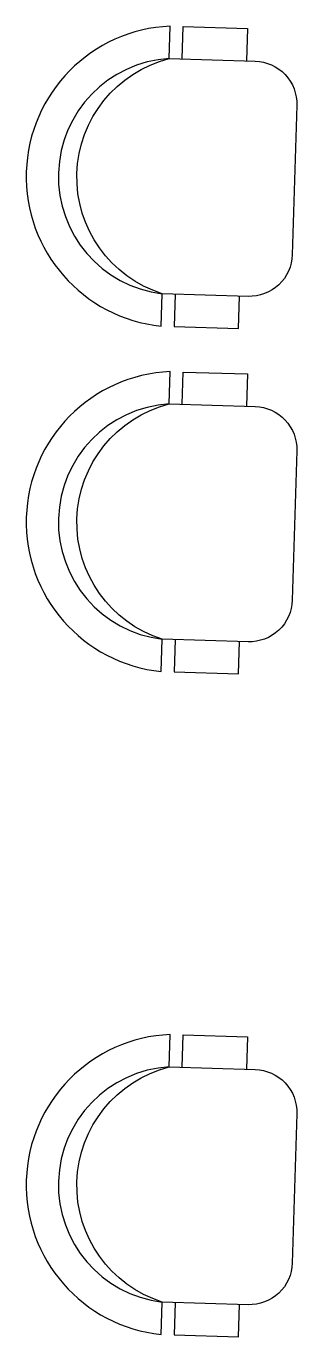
# Model space of a CAD drawing. Header units: millimetres. Extents: x 10088 to 21623, y -4423 to -852.
# Drawn here: x 12166.3 to 12223, y -3962.2 to -3687.8 of the extents above; entities that cross this region are included whole.
import ezdxf

# ---------------------------------------------------------------- set-up
doc = ezdxf.new("R2010")
doc.units = ezdxf.units.MM
doc.layers.add('TEFRIS', color=11, linetype='Continuous')

# ---------------------------------------------------------------- blocks, each defined once
blk = doc.blocks.new('qwerty')
at = {"layer": 'TEFRIS'}
for p, q in [((12205.66, -3694.52), (12205.87, -3687.75)), ((12203.97, -3750.56), (12204.18, -3743.79)), ((12205.66, -3766.85), (12205.87, -3760.08)), ((12203.97, -3822.9), (12204.18, -3816.13)), ((12205.66, -3905.69), (12205.87, -3898.92)), ((12203.97, -3961.73), (12204.18, -3954.96))]:
    blk.add_line(p, q, dxfattribs=at)
for points in [[(12208.36, -3694.6), (12208.56, -3687.83), (12222.06, -3688.24), (12221.85, -3695.01)], [(12206.87, -3743.87), (12206.67, -3750.64), (12220.16, -3751.05), (12220.37, -3744.28)], [(12208.36, -3766.93), (12208.56, -3760.17), (12222.06, -3760.57), (12221.85, -3767.34)], [(12206.87, -3816.21), (12206.67, -3822.98), (12220.16, -3823.38), (12220.37, -3816.61)], [(12208.36, -3905.77), (12208.56, -3899), (12222.06, -3899.41), (12221.85, -3906.18)], [(12206.87, -3955.04), (12206.67, -3961.81), (12220.16, -3962.22), (12220.37, -3955.45)]]:
    blk.add_lwpolyline(points, dxfattribs=at)
for points in [[(12204.18, -3743.79, -0.755929), (12205.66, -3694.52, -0.755929)], [(12205.66, -3694.52), (12223.65, -3695.06, -0.414214), (12232.38, -3704.33), (12231.44, -3735.61, -0.414214), (12222.17, -3744.33), (12204.18, -3743.79)], [(12204.18, -3816.13, -0.755929), (12205.66, -3766.85, -0.755929)], [(12205.66, -3766.85), (12223.65, -3767.4, -0.414214), (12232.38, -3776.66), (12231.44, -3807.94, -0.414214), (12222.17, -3816.67), (12204.18, -3816.13)], [(12204.18, -3954.96, -0.755929), (12205.66, -3905.69, -0.755929)], [(12205.66, -3905.69), (12223.65, -3906.23, -0.414214), (12232.38, -3915.5), (12231.44, -3946.78, -0.414214), (12222.17, -3955.5), (12204.18, -3954.96)]]:
    blk.add_lwpolyline(points, format="xyb", dxfattribs=at)
for centre, radius, start, end in [((12207.17, -3719.22), 31.5, 92.3697, 264.1776), ((12207.17, -3719.22), 24.75, 93.4895, 263.0577), ((12207.17, -3791.56), 31.5, 92.3697, 264.1776), ((12207.17, -3791.56), 24.75, 93.4895, 263.0577), ((12207.17, -3930.39), 31.5, 92.3697, 264.1776), ((12207.17, -3930.39), 24.75, 93.4895, 263.0577)]:
    blk.add_arc(centre, radius, start, end, dxfattribs=at)

msp = doc.modelspace()

# ---------------------------------------------------------------- block references
msp.add_blockref('qwerty', (-9.39, 0))

doc.saveas('drawing.dxf')
